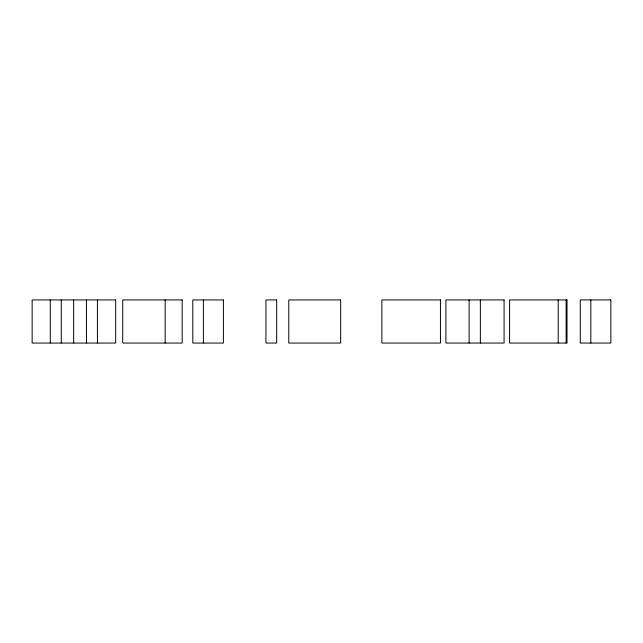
<?xml version="1.0" encoding="UTF-8"?>
<svg xmlns="http://www.w3.org/2000/svg" width="643" height="643" viewBox="0 0 643 643"><rect width="100%" height="100%" fill="white"/><g stroke="black" fill="none" stroke-linecap="round" stroke-linejoin="round"><path stroke-width="0.96" d="M590.837 299.943L590.837 343.057M566.121 299.943L566.121 343.057M558.196 299.943L558.196 343.057M480.361 299.943L480.361 343.057M469.093 299.943L469.093 343.057M203.373 299.943L203.373 343.057M165.163 299.943L165.163 343.057M97.423 299.943L97.423 343.057M86.443 299.943L86.443 343.057M73.648 299.943L73.648 343.057M61.262 299.943L61.262 343.057M50.291 299.943L50.291 343.057M115.676 299.943L32.15 299.943L32.15 343.057L115.676 343.057L115.676 299.943M182.178 299.943L122.717 299.943L122.717 343.057L182.178 343.057L182.178 299.943M223.386 299.943L192.804 299.943L192.804 343.057L223.386 343.057L223.386 299.943M276.683 299.943L265.945 299.943L265.945 343.057L276.683 343.057L276.683 299.943M340.661 299.943L288.779 299.943L288.779 343.057L340.661 343.057L340.661 299.943M440.447 299.943L381.87 299.943L381.87 343.057L440.447 343.057L440.447 299.943M504.08 299.943L445.912 299.943L445.912 343.057L504.08 343.057L504.08 299.943M567.005 299.943L509.594 299.943L509.594 343.057L567.005 343.057L567.005 299.943M610.85 299.943L580.267 299.943L580.267 343.057L610.85 343.057L610.85 299.943"/></g></svg>
